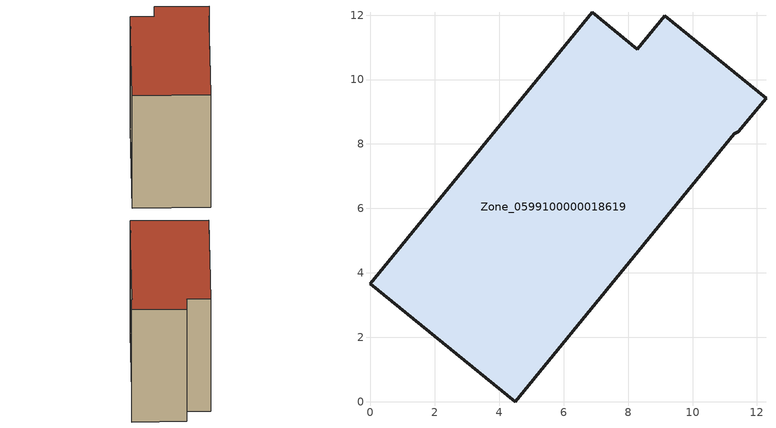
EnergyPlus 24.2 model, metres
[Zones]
Zone_0599100000018619
 floor ground (C_G): 4.49,0 0,3.67 6.89,12.09 8.28,10.95 9.14,11.99 12.28,9.43 11.42,8.39 11.29,8.32 z0
 wall outside (C_F): 0,3.67 4.49,0 11.29,8.32 11.42,8.39 12.28,9.43 9.14,11.99 8.28,10.95 6.89,12.09 0,3.67 z0:9.85
 roof outside (C_R): 9.14,11.99 8.28,10.95 6.89,12.09 0,3.67 4.49,0 11.29,8.32 11.42,8.39 12.28,9.43 z9.85
[BUILDING]
Pand.0599100000018619: North Axis=0; Terrain=City; Loads Convergence Tolerance Value=0.04; Temperature Convergence Tolerance Value=0.4; Solar Distribution=FullExterior; Maximum Number of Warmup Days=25; Minimum Number of Warmup Days=1
[Site:Location]
Rotterdam.The.Hague.AP_ZH_NLD Design_Conditions: Latitude=51.96; Longitude=4.45; Time Zone=1; Elevation=-4.5
[SITE:GROUNDTEMPERATURE:BUILDINGSURFACE]
18, 18, 18, 18, 18, 18, 18, 18, 18, 18, 18, 18
[MATERIAL] Thermal Absorptance=0.9; Solar Absorptance=0.7; Visible Absorptance=0.7
Name | Roughness | Thickness | Conductivity | Density | Specific Heat
G.TI.1946 | MediumSmooth | 0.15 | 1 | 540 | 1210
F.TI.1946 | Rough | 0.3 | 0.857143 | 1920 | 840
R.TI.1946 | MediumRough | 0.2 | 0.1 | 1500 | 1000
[CONSTRUCTION]
C_G: G.TI.1946
C_F: F.TI.1946
C_R: R.TI.1946
[ZONE]
Zone_0599100000018619: Type=1; Multiplier=1; Ceiling Height=Autocalculate; Volume=Autocalculate; Floor Area=autocalculate; Part of Total Floor Area=Yes
[ZONEINFILTRATION:DESIGNFLOWRATE]
Infil_Zone_0599100000018619: Zone or ZoneList or Space or SpaceList=Zone_0599100000018619; Schedule=AlwaysOn; Design Flow Rate Calculation Method=Flow/Area; Flow Rate per Floor Area=0.003; Constant Term Coefficient=1; Temperature Term Coefficient=0; Velocity Term Coefficient=0; Velocity Squared Term Coefficient=0
[HVACTEMPLATE:ZONE:IDEALLOADSAIRSYSTEM]
Zone_0599100000018619: Maximum Heating Supply Air Temperature=50; Minimum Cooling Supply Air Temperature=13; Maximum Heating Supply Air Humidity Ratio=0.0156; Minimum Cooling Supply Air Humidity Ratio=0.0077; Heating Limit=NoLimit; Cooling Limit=NoLimit; Dehumidification Control Type=ConstantSensibleHeatRatio; Cooling Sensible Heat Ratio=0.7; Dehumidification Setpoint=60; Humidification Control Type=None; Humidification Setpoint=30; Outdoor Air Method=None; Outdoor Air Flow Rate per Person=0.00944; Outdoor Air Flow Rate per Zone Floor Area=0; Outdoor Air Flow Rate per Zone=0; Demand Controlled Ventilation Type=None; Outdoor Air Economizer Type=NoEconomizer; Heat Recovery Type=None; Sensible Heat Recovery Effectiveness=0.7; Latent Heat Recovery Effectiveness=0.65
[ZONECONTROL:THERMOSTAT]
ThermostatControl_Zone_0599100000018619: Zone or ZoneList=Zone_0599100000018619; Control Type Schedule=DualSetpointControlType; Control 1=Thermostat_Zone_0599100000018619; Temperature Difference Between Cutout And Setpoint=0
[THERMOSTATSETPOINT:DUALSETPOINT]
Thermostat_Zone_0599100000018619: Heating Setpoint Temperature Schedule=HeatingSetpoint_Zone_0599100000018619; Cooling Setpoint Temperature Schedule=CoolingSetpoint_Zone_0599100000018619
[SCHEDULE:COMPACT]
HeatingSetpoint_Zone_0599100000018619: Through: 12/31, For: AllDays, Until: 24:00, 21
CoolingSetpoint_Zone_0599100000018619: Through: 12/31, For: AllDays, Until: 24:00, 24
DualSetpointControlType: Through: 12/31, For: AllDays, Until: 24:00, 4
AlwaysOn: Through: 12/31, For: AllDays, Until: 24:00, 1
